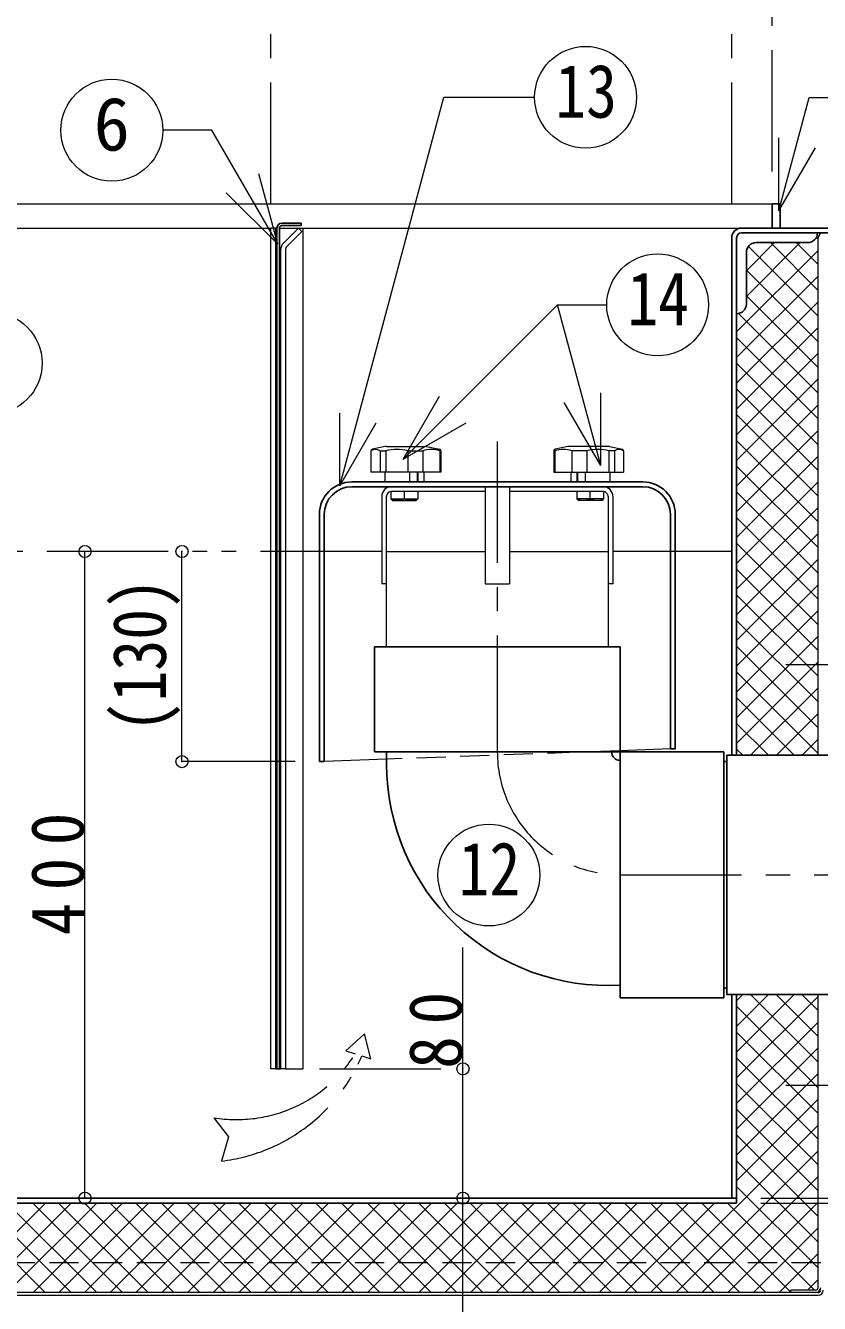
# Model space of a CAD drawing. Units: millimetres at full size, sheet at 1:15; details may follow other scales. Extents: x -3171 to 2904, y -2098 to 2117.
# Drawn here: x -1380 to -889, y -1288 to -498 of the extents above; entities that cross this region are included whole.
import ezdxf
from ezdxf.enums import TextEntityAlignment as Align

# ---------------------------------------------------------------- set-up
doc = ezdxf.new("R2010")
doc.units = ezdxf.units.MM
doc.header["$LTSCALE"] = 15
doc.header["$PDMODE"] = 32
doc.header["$PDSIZE"] = 7.5
for name, pattern in [('CHAIN1', [8, 5, -1, 1, -1]), ('DASHED1', [1.8, 1.2, -0.6]), ('DOUBLE_CHAIN1', [8.8, 5, -1, 0.6, -0.6, 0.6, -1])]:
    doc.linetypes.add(name, pattern=pattern)
doc.layers.add('0-6_補助線', color=4, linetype='Continuous', lineweight=9)
doc.styles.add('ＭＳ ゴシック', font='')
doc.styles.get('ＭＳ ゴシック').set_extended_font_data('MS Gothic')

msp = doc.modelspace()

# ---------------------------------------------------------------- linework, layer by layer
at = {"layer": '0-6_補助線', "linetype": 'CHAIN1'}
for p, q in [((-918.38, -587.95), (-918.38, -107.95)), ((-943.38, -607.95), (-943.38, -182.95)), ((-1228.38, -607.95), (-1228.38, -257.95)), ((-1088.38, -754.95), (-1088.38, -946.95)), ((-909.98, -892.95), (-866.78, -892.95)), ((-1213.38, -952.95), (-1283.38, -952.95)), ((-1012.38, -1022.95), (46.62, -1022.95)), ((-1198.38, -1142.95), (-1109.63, -1142.95)), ((-909.98, -1152.95), (-866.78, -1152.95)), ((-925.38, -1222.95), (121.62, -1222.95)), ((-925.38, -1225.95), (196.62, -1225.95))]:
    msp.add_line(p, q, dxfattribs=at)
at = {"layer": '0-6_補助線', "color": 7, "lineweight": 18}
for p, q in [((-1185.81, -782.43), (-1121.41, -542.09)), ((-1121.41, -542.09), (-1065.29, -542.09)), ((-914.19, -612.23), (-895.43, -542.23)), ((-895.43, -542.23), (-870.89, -542.23)), ((-914.19, -612.23), (-914.19, -567.23)), ((-914.19, -612.23), (-891.69, -573.26)), ((-1224.21, -632.95), (-1235.86, -589.49)), ((-1224.21, -632.95), (-1256.03, -601.13)), ((-1228.38, -1142.95), (-1228.38, -622.95)), ((-1220.63, -632.2), (-1211.38, -622.95)), ((-1218.5, -634.32), (-1209.26, -625.08)), ((-889.98, -948.95), (-889.98, -629.15)), ((-1222.38, -636.44), (-1222.38, -1142.95)), ((-1146.57, -765.96), (-1051.08, -670.47)), ((-1024.45, -769.87), (-1051.08, -670.47)), ((-1051.08, -670.47), (-1020.73, -670.47)), ((-1146.57, -765.96), (-1124.07, -726.99)), ((-1024.45, -769.87), (-1024.45, -724.87)), ((-1024.45, -769.87), (-1046.95, -730.9)), ((-1185.81, -782.43), (-1185.81, -737.43)), ((-1185.81, -782.43), (-1163.31, -743.46)), ((-1146.57, -765.96), (-1107.6, -743.46)), ((-1159.88, -788.95), (-1159.88, -842.95)), ((-1156.88, -881.95), (-1156.88, -788.95)), ((-1095.88, -785.95), (-1153.88, -785.95)), ((-1095.88, -782.95), (-1095.88, -842.95)), ((-1080.88, -782.95), (-1080.88, -842.95)), ((-1022.88, -785.95), (-1080.88, -785.95)), ((-1019.88, -788.95), (-1019.88, -881.95)), ((-1016.88, -788.95), (-1016.88, -842.95)), ((-1156.88, -822.95), (-1095.88, -822.95)), ((-1080.88, -822.95), (-1019.88, -822.95)), ((-1156.88, -842.95), (-1159.88, -842.95)), ((-1095.88, -842.95), (-1080.88, -842.95)), ((-1016.88, -842.95), (-1019.88, -842.95)), ((-889.98, -1278.15), (-889.98, -1096.95)), ((-1225.38, -1142.95), (-1228.38, -1142.95)), ((-906.78, -1281.35), (-906.78, -1279.75)), ((-891.58, -1279.75), (-906.78, -1279.75)), ((-889.98, -1281.35), (-2396.78, -1281.35)), ((-2396.78, -1282.95), (-889.98, -1282.95))]:
    msp.add_line(p, q, dxfattribs=at)
at = {"layer": '0-6_補助線'}
for p, q in [((-1502.63, -607.95), (-918.38, -607.95)), ((-1503.13, -622.95), (-1228.38, -622.95)), ((-1225.38, -622.95), (-1224.63, -622.95)), ((-1223.13, -622.95), (-937.38, -622.95)), ((-1208.38, -1142.95), (-1208.38, -622.95)), ((-934.38, -665.24), (-901.09, -631.95)), ((-934.38, -649.33), (-917, -631.95)), ((-919.51, -631.95), (-889.98, -661.48)), ((-903.6, -631.95), (-889.98, -645.57)), ((-891.01, -628.63), (-889.98, -629.66)), ((-940.38, -687.15), (-889.98, -636.75)), ((-933.11, -634.26), (-889.98, -677.39)), ((-940.38, -703.06), (-889.98, -652.66)), ((-934.38, -648.9), (-889.98, -693.3)), ((-940.38, -718.97), (-889.98, -668.57)), ((-934.38, -664.81), (-889.98, -709.21)), ((-939.26, -675.85), (-889.98, -725.12)), ((-940.38, -734.88), (-889.98, -684.48)), ((-940.38, -690.63), (-889.98, -741.03)), ((-940.38, -750.79), (-889.98, -700.39)), ((-940.38, -706.54), (-889.98, -756.94)), ((-940.38, -766.7), (-889.98, -716.3)), ((-940.38, -722.45), (-889.98, -772.85)), ((-940.38, -782.61), (-889.98, -732.21)), ((-940.38, -738.36), (-889.98, -788.76)), ((-940.38, -798.52), (-889.98, -748.12)), ((-1157.81, -758.05), (-1165.72, -759.78)), ((-1156.95, -757.95), (-1132.94, -757.95)), ((-1132.08, -758.05), (-1124.17, -759.78)), ((-1044.68, -758.05), (-1052.6, -759.78)), ((-1019.82, -757.95), (-1043.83, -757.95)), ((-1018.96, -758.05), (-1011.05, -759.78)), ((-940.38, -754.27), (-889.98, -804.67)), ((-1166.5, -760.76), (-1166.5, -773.95)), ((-1160.81, -760.76), (-1160.81, -773.95)), ((-1143.7, -760.76), (-1143.7, -773.95)), ((-1123.91, -760.76), (-1123.91, -773.95)), ((-1052.86, -760.76), (-1052.86, -773.95)), ((-1033.07, -760.76), (-1033.07, -773.95)), ((-1015.95, -760.76), (-1015.95, -773.95)), ((-1010.26, -760.76), (-1010.26, -773.95)), ((-940.38, -814.43), (-889.98, -764.03)), ((-1123.38, -773.95), (-1166.5, -773.95)), ((-1157.88, -773.95), (-1157.88, -779.95)), ((-1142.67, -773.95), (-1142.67, -779.95)), ((-1137.99, -773.95), (-1137.99, -779.95)), ((-1137.48, -773.95), (-1137.48, -779.95)), ((-1133.88, -773.95), (-1133.88, -779.95)), ((-1053.38, -773.95), (-1010.26, -773.95)), ((-1042.88, -773.95), (-1042.88, -779.95)), ((-1039.29, -773.95), (-1039.29, -779.95)), ((-1038.77, -773.95), (-1038.77, -779.95)), ((-1034.09, -773.95), (-1034.09, -779.95)), ((-1018.88, -773.95), (-1018.88, -779.95)), ((-940.38, -770.18), (-889.98, -820.58)), ((-940.38, -830.34), (-889.98, -779.94)), ((-1154.13, -785.96), (-1154.13, -790.45)), ((-1145.88, -790.45), (-1145.88, -785.95)), ((-1030.88, -790.45), (-1030.88, -785.95)), ((-1022.63, -785.96), (-1022.63, -790.45)), ((-940.38, -786.09), (-889.98, -836.49)), ((-1154.13, -790.45), (-1137.63, -790.45)), ((-1022.63, -790.45), (-1039.13, -790.45)), ((-940.38, -846.25), (-889.98, -795.85)), ((-940.38, -802), (-889.98, -852.4)), ((-940.38, -862.16), (-889.98, -811.76)), ((-940.38, -817.91), (-889.98, -868.31)), ((-1343.38, -1222.95), (-1343.38, -822.95)), ((-1283.38, -952.95), (-1283.38, -822.95)), ((-940.38, -878.07), (-889.98, -827.67)), ((-940.38, -833.82), (-889.98, -884.22)), ((-940.38, -893.98), (-889.98, -843.58)), ((-940.38, -849.73), (-889.98, -900.13)), ((-940.38, -909.89), (-889.98, -859.49)), ((-940.38, -865.64), (-889.98, -916.04)), ((-940.38, -925.8), (-889.98, -875.4)), ((-940.38, -881.55), (-889.98, -931.95)), ((-940.38, -941.71), (-889.98, -891.31)), ((-940.38, -897.46), (-889.98, -947.86)), ((-931.72, -948.95), (-889.98, -907.22)), ((-940.38, -913.37), (-904.8, -948.95)), ((-915.81, -948.95), (-889.98, -923.13)), ((-940.38, -929.28), (-920.71, -948.95)), ((-899.9, -948.95), (-889.98, -939.04)), ((-981.38, -945.06), (-1012.38, -946.19)), ((-940.38, -945.19), (-936.62, -948.95)), ((-1156.88, -951.45), (-1195.38, -952.85)), ((-1109.63, -1297.95), (-1109.63, -1067.95)), ((-940.38, -1132.63), (-904.71, -1096.95)), ((-940.38, -1116.72), (-920.62, -1096.95)), ((-940.38, -1100.81), (-936.53, -1096.95)), ((-940.38, -1148.54), (-889.98, -1098.14)), ((-931.81, -1096.95), (-889.98, -1138.78)), ((-915.9, -1096.95), (-889.98, -1122.87)), ((-899.99, -1096.95), (-889.98, -1106.96)), ((-940.38, -1104.29), (-889.98, -1154.69)), ((-940.38, -1164.45), (-889.98, -1114.05)), ((-940.38, -1120.2), (-889.98, -1170.6)), ((-940.38, -1180.36), (-889.98, -1129.96)), ((-940.38, -1136.11), (-889.98, -1186.51)), ((-1225.38, -1142.95), (-1224.63, -1142.95)), ((-1223.13, -1142.95), (-1222.38, -1142.95)), ((-1219.38, -1142.95), (-1208.38, -1142.95)), ((-940.38, -1196.27), (-889.98, -1145.87)), ((-940.38, -1152.02), (-889.98, -1202.42)), ((-940.38, -1212.18), (-889.98, -1161.78)), ((-940.38, -1167.93), (-889.98, -1218.33)), ((-993.65, -1281.35), (-889.98, -1177.69)), ((-940.38, -1183.84), (-889.98, -1234.24)), ((-977.74, -1281.35), (-889.98, -1193.6)), ((-940.38, -1199.75), (-889.98, -1250.15)), ((-961.83, -1281.35), (-889.98, -1209.51)), ((-940.38, -1215.66), (-889.98, -1266.06)), ((-1423.29, -1225.95), (-1367.89, -1281.35)), ((-1423.21, -1281.35), (-1367.81, -1225.95)), ((-1407.38, -1225.95), (-1351.98, -1281.35)), ((-1407.3, -1281.35), (-1351.9, -1225.95)), ((-1391.47, -1225.95), (-1336.07, -1281.35)), ((-1391.4, -1281.35), (-1336, -1225.95)), ((-1375.56, -1225.95), (-1320.16, -1281.35)), ((-1375.49, -1281.35), (-1320.09, -1225.95)), ((-1359.65, -1225.95), (-1304.25, -1281.35)), ((-1359.58, -1281.35), (-1304.18, -1225.95)), ((-1343.74, -1225.95), (-1288.34, -1281.35)), ((-1343.67, -1281.35), (-1288.27, -1225.95)), ((-1327.83, -1225.95), (-1272.43, -1281.35)), ((-1327.76, -1281.35), (-1272.36, -1225.95)), ((-1311.92, -1225.95), (-1256.52, -1281.35)), ((-1311.85, -1281.35), (-1256.45, -1225.95)), ((-1296.01, -1225.95), (-1240.61, -1281.35)), ((-1295.94, -1281.35), (-1240.54, -1225.95)), ((-1280.1, -1225.95), (-1224.7, -1281.35)), ((-1280.03, -1281.35), (-1224.63, -1225.95)), ((-1264.19, -1225.95), (-1208.79, -1281.35)), ((-1264.12, -1281.35), (-1208.72, -1225.95)), ((-1248.28, -1225.95), (-1192.88, -1281.35)), ((-1248.21, -1281.35), (-1192.81, -1225.95)), ((-1232.37, -1225.95), (-1176.97, -1281.35)), ((-1232.3, -1281.35), (-1176.9, -1225.95)), ((-1216.46, -1225.95), (-1161.06, -1281.35)), ((-1216.39, -1281.35), (-1160.99, -1225.95)), ((-1200.55, -1225.95), (-1145.15, -1281.35)), ((-1200.48, -1281.35), (-1145.08, -1225.95)), ((-1184.64, -1225.95), (-1129.24, -1281.35)), ((-1184.57, -1281.35), (-1129.17, -1225.95)), ((-1168.73, -1225.95), (-1113.33, -1281.35)), ((-1168.66, -1281.35), (-1113.26, -1225.95)), ((-1152.82, -1225.95), (-1097.42, -1281.35)), ((-1152.75, -1281.35), (-1097.35, -1225.95)), ((-1136.91, -1225.95), (-1081.51, -1281.35)), ((-1136.84, -1281.35), (-1081.44, -1225.95)), ((-1121, -1225.95), (-1065.6, -1281.35)), ((-1120.93, -1281.35), (-1065.53, -1225.95)), ((-1105.09, -1225.95), (-1049.69, -1281.35)), ((-1105.02, -1281.35), (-1049.62, -1225.95)), ((-1089.18, -1225.95), (-1033.78, -1281.35)), ((-1089.11, -1281.35), (-1033.71, -1225.95)), ((-1073.27, -1225.95), (-1017.87, -1281.35)), ((-1073.2, -1281.35), (-1017.8, -1225.95)), ((-1057.36, -1225.95), (-1001.96, -1281.35)), ((-1057.29, -1281.35), (-1001.89, -1225.95)), ((-1041.45, -1225.95), (-986.05, -1281.35)), ((-1041.38, -1281.35), (-985.98, -1225.95)), ((-1025.54, -1225.95), (-970.14, -1281.35)), ((-1025.47, -1281.35), (-970.07, -1225.95)), ((-1009.63, -1225.95), (-954.23, -1281.35)), ((-1009.56, -1281.35), (-954.16, -1225.95)), ((-993.72, -1225.95), (-938.32, -1281.35)), ((-977.81, -1225.95), (-922.41, -1281.35)), ((-961.9, -1225.95), (-906.78, -1281.08)), ((-946, -1225.95), (-892.2, -1279.75)), ((-945.92, -1281.35), (-889.98, -1225.42)), ((-930.01, -1281.35), (-889.98, -1241.33)), ((-914.1, -1281.35), (-889.98, -1257.24)), ((-896.59, -1279.75), (-889.98, -1273.15))]:
    msp.add_line(p, q, dxfattribs=at)
at = {"layer": '0-6_補助線', "color": 5, "lineweight": 25}
for p, q in [((-918.38, -622.95), (-918.38, -607.95)), ((-918.38, -607.95), (-913.38, -607.95)), ((-913.38, -622.95), (-913.38, -607.95)), ((-1224.63, -622.95), (-1224.63, -1142.95)), ((-1223.13, -622.95), (-1223.13, -1142.95)), ((-1221.63, -619.95), (-1209.63, -619.95)), ((-1221.63, -621.45), (-1209.63, -621.45)), ((-1211.38, -622.95), (-1209.26, -625.08)), ((-1209.63, -621.45), (-1209.63, -619.95)), ((-937.38, -622.95), (-783.38, -622.95)), ((-943.38, -948.95), (-943.38, -628.95)), ((-940.38, -628.95), (-940.38, -948.95)), ((-937.38, -625.95), (-783.38, -625.95)), ((-928.38, -631.95), (-896.38, -631.95)), ((-934.38, -669.95), (-934.38, -637.95)), ((-1178.38, -779.95), (-998.38, -779.95)), ((-998.38, -782.95), (-1178.38, -782.95)), ((-1198.38, -799.95), (-1198.38, -952.95)), ((-1195.38, -799.95), (-1195.38, -952.85)), ((-981.38, -799.95), (-981.38, -945.06)), ((-1164.38, -881.95), (-1012.38, -881.95)), ((-1164.38, -881.95), (-1164.38, -946.95)), ((-1012.38, -881.95), (-1012.38, -946.19)), ((-1164.38, -946.95), (-948.38, -946.95)), ((-1156.88, -946.95), (-1156.88, -954.45)), ((-948.38, -946.95), (-948.38, -1098.95)), ((-1195.38, -952.85), (-1198.38, -952.95)), ((-948.38, -952.85), (-946.38, -952.85)), ((-946.38, -948.95), (-946.38, -1096.95)), ((-946.38, -948.95), (-855.38, -948.95)), ((-948.38, -1093.05), (-946.38, -1093.05)), ((-946.38, -1096.95), (-855.38, -1096.95)), ((-943.38, -1222.95), (-943.38, -1096.95)), ((-940.38, -1096.95), (-940.38, -1225.95)), ((-1223.13, -1142.95), (-1224.63, -1142.95)), ((-940.38, -1222.95), (-2346.38, -1222.95)), ((-940.38, -1225.95), (-2346.38, -1225.95))]:
    msp.add_line(p, q, dxfattribs=at)
at = {"layer": '0-6_補助線', "linetype": 'DOUBLE_CHAIN1'}
for p, q in [((-1159.88, -822.95), (-2338.38, -822.95)), ((-943.38, -822.95), (-1016.88, -822.95)), ((-1182.15, -1131.88), (-1170.44, -1121.29)), ((-1166.59, -1136.7), (-1170.44, -1121.29)), ((-1182.15, -1131.88), (-1176.25, -1133.71)), ((-1172.12, -1134.99), (-1166.59, -1136.7))]:
    msp.add_line(p, q, dxfattribs=at)
at = {"layer": '0-6_補助線', "linetype": 'DASHED1'}
for p, q in [((-1012.38, -946.19), (-1156.85, -951.44)), ((-888.38, -1262.95), (-2398.38, -1262.95))]:
    msp.add_line(p, q, dxfattribs=at)
at = {"layer": '0-6_補助線', "color": 7, "lineweight": 18}
for points in [[(-1224.21, -632.95), (-1264.93, -562.44), (-1295.28, -562.44)], [(-1225.38, -1142.95), (-1225.38, -622.95), (-1228.38, -622.95)], [(-1219.38, -636.44), (-1219.38, -1142.95), (-1222.38, -1142.95)]]:
    msp.add_lwpolyline(points, dxfattribs=at)
at = {"layer": '0-6_補助線'}
for points in [[(-1160.81, -760.76), (-1157.38, -760.76), (-1157.38, -773.95)], [(-1143.7, -760.76), (-1134.49, -760.76), (-1134.49, -773.95)], [(-1123.91, -760.76), (-1123.38, -760.76), (-1123.38, -773.95)], [(-1052.86, -760.76), (-1053.38, -760.76), (-1053.38, -773.95)], [(-1033.07, -760.76), (-1042.28, -760.76), (-1042.28, -773.95)], [(-1015.95, -760.76), (-1019.38, -760.76), (-1019.38, -773.95)], [(-1137.63, -785.95), (-1137.63, -790.45), (-1138.63, -791.45)], [(-1039.13, -785.95), (-1039.13, -790.45), (-1038.13, -791.45)], [(-1154.13, -790.45), (-1153.13, -791.45), (-1138.63, -791.45)], [(-1022.63, -790.45), (-1023.63, -791.45), (-1038.13, -791.45)]]:
    msp.add_lwpolyline(points, dxfattribs=at)
at = {"layer": '0-6_補助線', "color": 5, "lineweight": 25}
for points in [[(-978.38, -799.95), (-978.38, -944.95), (-981.38, -945.06)], [(-1012.38, -946.95), (-1012.38, -1098.95), (-948.38, -1098.95)]]:
    msp.add_lwpolyline(points, dxfattribs=at)
at = {"layer": '0-6_補助線', "linetype": 'DOUBLE_CHAIN1'}
msp.add_lwpolyline([(-1263.68, -1173.18), (-1254.56, -1184.98), (-1258.85, -1200)], dxfattribs=at)
at = {"layer": '0-6_補助線', "color": 7, "lineweight": 18}
for centre in [(-1033.79, -542.09), (-1326.78, -562.44), (-989.23, -670.47), (-1401.36, -706.54), (-1093.58, -1023.11)]:
    msp.add_circle(centre, 31.5, dxfattribs=at)
at = {"layer": '0-6_補助線', "color": 5, "lineweight": 25}
for centre, radius, start, end in [((-1221.63, -622.95), 3, 90, 180), ((-1221.63, -622.95), 1.5, 90, 180), ((-937.38, -628.95), 6, 90, 180), ((-937.38, -628.95), 3, 90, 180), ((-928.38, -637.95), 6, 90, 180), ((-896.38, -625.95), 6, 270, 0), ((-940.38, -669.95), 6, 270, 0), ((-1178.38, -799.95), 20, 90, 180), ((-998.38, -799.95), 20, 0, 90), ((-1178.38, -799.95), 17, 90, 180), ((-998.38, -799.95), 17, 0, 90), ((-1012.38, -946.95), 5.3, 180, 270), ((-1019.88, -954.45), 137, 180, 273.1382)]:
    msp.add_arc(centre, radius, start, end, dxfattribs=at)
at = {"layer": '0-6_補助線', "color": 7, "lineweight": 18}
for centre, radius, start, end in [((-1216.38, -636.44), 6, 135, 180), ((-886.78, -629.15), 3.2, 90, 180), ((-1216.38, -636.44), 3, 135, 180), ((-1153.88, -788.95), 6, 90, 180), ((-1153.88, -788.95), 3, 90, 180), ((-1022.88, -788.95), 6, 0, 90), ((-1022.88, -788.95), 3, 0, 90), ((-891.58, -1278.15), 1.6, 270, 0), ((-891.58, -1278.15), 3.2, 270, 0), ((-889.98, -1279.75), 1.6, 270, 0), ((-889.98, -1279.75), 3.2, 270, 0)]:
    msp.add_arc(centre, radius, start, end, dxfattribs=at)
at = {"layer": '0-6_補助線'}
for centre, radius, start, end in [((-1156.95, -761.95), 4, 90, 102.36697), ((-1132.94, -761.95), 4, 77.63303, 90), ((-1043.83, -761.95), 4, 90, 102.36697), ((-1019.82, -761.95), 4, 77.63303, 90), ((-1165.5, -760.76), 1, 102.36697, 180), ((-1163.66, -765.39), 5.43, 58.41904, 121.58096), ((-1150.54, -789.46), 29.51, 76.59069, 103.40931), ((-1129.2, -777.75), 17.8, 72.70582, 107.29418), ((-1124.38, -760.76), 1, 0, 77.63303), ((-1052.38, -760.76), 1, 102.36697, 180), ((-1047.57, -777.75), 17.8, 72.70582, 107.29418), ((-1026.23, -789.46), 29.51, 76.59069, 103.40931), ((-1013.11, -765.39), 5.43, 58.41904, 121.58096), ((-1011.26, -760.76), 1, 0, 77.63303), ((-1150.01, -779.49), 11.72, 249.39031, 290.60969), ((-1141.76, -779.49), 11.72, 249.39031, 290.60969), ((-1035.01, -779.49), 11.72, 249.39031, 290.60969), ((-1026.76, -779.49), 11.72, 249.39031, 290.60969)]:
    msp.add_arc(centre, radius, start, end, dxfattribs=at)
at = {"layer": '0-6_補助線', "linetype": 'CHAIN1'}
msp.add_arc((-1012.38, -946.95), 76, 180, 270, dxfattribs=at)
at = {"layer": '0-6_補助線', "linetype": 'DOUBLE_CHAIN1'}
for centre, radius, start, end in [((-1249.6, -1087.78), 86.55, 260.6434, 327.95181), ((-1271.64, -1092.56), 108.19, 276.79221, 336.91267)]:
    msp.add_arc(centre, radius, start, end, dxfattribs=at)
at = {"layer": '0-6_補助線'}
for p in [(-1343.38, -822.95), (-1283.38, -822.95), (-1283.38, -952.95), (-1109.63, -1142.95), (-1343.38, -1222.95), (-1109.63, -1222.95)]:
    msp.add_point(p, dxfattribs=at)

# ---------------------------------------------------------------- texts
at = {"layer": '0-6_補助線', "color": 7, "style": 'ＭＳ ゴシック', "width": 0.85}
for s, p in [('13', (-1052.54, -564.59)), ('14', (-1007.98, -692.97)), ('12', (-1112.33, -1045.61))]:
    msp.add_text(s, height=32.99, dxfattribs=at).set_placement(p, align=Align.BOTTOM_LEFT)
at = {"layer": '0-6_補助線', "color": 7, "style": 'ＭＳ ゴシック'}
msp.add_text('6', height=32.99, dxfattribs=at).set_placement((-1338.03, -584.94), align=Align.BOTTOM_LEFT)
at = {"layer": '0-6_補助線', "color": 7, "style": 'ＭＳ ゴシック', "width": 0.85}
msp.add_text('(130)', height=32.99, rotation=90, dxfattribs=at).set_placement((-1283.38, -934.83), align=Align.BOTTOM_LEFT)
at = {"layer": '0-6_補助線', "color": 7, "char_height": 32.99, "attachment_point": 7, "rotation": 90, "style": 'ＭＳ ゴシック'}
for s, insert in [('\\T1.38;\\W0.9;400', (-1343.38, -1060.45)), ('\\T1.36;\\W0.9;80', (-1109.63, -1142.95))]:
    msp.add_mtext(s, dxfattribs=dict(at, insert=insert))

doc.saveas('drawing.dxf')
